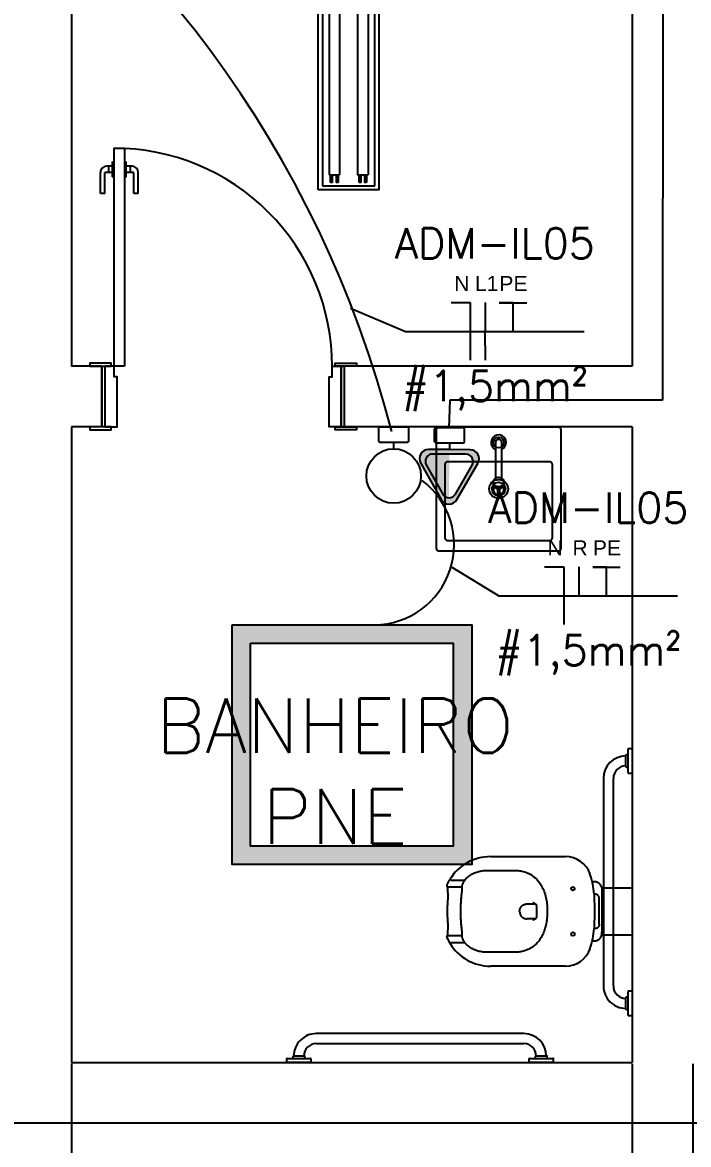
# Model space of a CAD drawing. Header units: metres. Extents: x 2442 to 5008, y 1070 to 2228.
# Drawn here: x 2510.154 to 2512.353, y 1091.548 to 1095.252 of the extents above; entities that cross this region are included whole.
import ezdxf
from ezdxf.enums import TextEntityAlignment as Align

# ---------------------------------------------------------------- set-up
doc = ezdxf.new("R2010")
doc.units = ezdxf.units.M
doc.layers.get('Defpoints').update_dxf_attribs({"color": 130})
for name, color, linetype in [('ARQ LAYOUT', 252, 'Continuous'), ('ARQ-TEXTO3', 3, 'Continuous'), ('ARQ_ELÉTRODUTOS', 2, 'Continuous'), ('ARQ_PAREDES', 6, 'Continuous'), ('ARQ_PORTAS', 3, 'Continuous'), ('ARQ_TOMADAS', 30, 'Continuous'), ('FIACAO', 7, 'Continuous'), ('INDICACAO_BIT_FIACAO', 10, 'Continuous'), ('INDICACAO_CIRCUITO_FIA', 7, 'Continuous'), ('INTERRUPTORES RESIDENCIAL', 150, 'Continuous'), ('LINHA_DE_CHAMADA', 7, 'Continuous'), ('LUMINÁRIAS RESIDENCIAL', 150, 'Continuous'), ('QGBT', 7, 'Continuous'), ('TOMADAS 220V RESIDENCIAL', 130, 'Continuous')]:
    doc.layers.add(name, color=color, linetype=linetype)
doc.styles.add('ARIAL', font='arial.ttf')
doc.styles.add('Luciene 01', font='swisscl.ttf')
doc.styles.add('ROMANS', font='ROMANS.SHX')
doc.dimstyles.new('LP 50', dxfattribs={"dimscale": 0.5, "dimtxt": 0.5, "dimasz": 0.5, "dimexe": 1, "dimexo": 0.01, "dimgap": 0.05, "dimtad": 0, "dimzin": 0, "dimdsep": 46, "dimtxsty": 'Luciene 01', "dimblk": 'DOT', "dimcen": 1, "dimclrd": 256, "dimclre": 256, "dimclrt": 256, "dimadec": 0, "dimazin": 0, "dimtfac": 1, "dimtofl": 0, "dimtmove": 0, "dimatfit": 3, "dimldrblk": 'DOT', "dimfxl": 1, "dimtolj": 1, "dimtzin": 0, "dimlwd": -1, "dimarcsym": 1})

# ---------------------------------------------------------------- blocks, each defined once
blk = doc.blocks.new('*U251')
at = {"layer": 'ARQ_PORTAS'}
for p, q in [((-12, -57), (-10.5, -57)), ((-12, -57), (-12, -64)), ((-10.5, -57), (-10.5, -64)), ((-1, -57), (0.5, -57)), ((-1, -57), (-1, -64)), ((0.5, -57), (0.5, -64)), ((-7.5, -62.5), (-8, -62.5)), ((-8, -62.5), (-8, -67.5)), ((-3.5, -62.5), (-4, -62.5)), ((-3.5, -62.5), (-3.5, -67.5)), ((-10.5, -64), (-8, -64)), ((-10, -66), (-8, -66)), ((-9.36, -66), (-9.36, -64)), ((-3.5, -64), (-1, -64)), ((-3.5, -66), (-1.5, -66)), ((-2.14, -66), (-2.14, -64)), ((-7.5, -67.5), (-8, -67.5)), ((-3.5, -67.5), (-4, -67.5))]:
    blk.add_line(p, q, dxfattribs=at)
for points in [[(-84, 20), (-84, 21), (-77, 21), (-77, 20)], [(-79, 0), (-80, 0), (-80, 20), (-79, 20)], [(-79, 20), (-75, 20), (-75, 3.5), (-76, 3.5), (-76, 0), (-79, 0)], [(-1, 20), (-5, 20), (-5, 3.5), (-4, 3.5), (-4, 0), (-1, 0)], [(4, 20), (4, 21), (-3, 21), (-3, 20)], [(0, 0), (-1, 0), (-1, 20), (0, 20)], [(-7.5, 0), (-4, 0), (-4, -72), (-7.5, -72)], [(-3, 0), (-3, -1), (4, -1), (4, 0)], [(-77, 0), (-77, -1), (-84, -1), (-84, 0)]]:
    blk.add_lwpolyline(points, close=True, dxfattribs=at)
for centre, radius, start, end in [((-4, 0), 72, 179.9962, 270.0038), ((-10, -64), 2, 180, 270), ((-1.5, -64), 2, 270, 0)]:
    blk.add_arc(centre, radius, start, end, dxfattribs=at)
blk = doc.blocks.new('2310EBR_p')
for p, q in [((-40.5, 0), (0, 0)), ((-40.5, 0), (-40.5, -11.2)), ((0, 0), (40.5, 0)), ((40.5, -11.2), (40.5, 0)), ((759.5, 0), (800, 0)), ((759.5, 0), (759.5, -11.2)), ((800, 0), (840.5, 0)), ((840.5, -11.2), (840.5, 0)), ((0, -13.2), (-38.5, -13.2)), ((-19.85, -13.2), (-19.85, -19.1)), ((0, -21.1), (-17.85, -21.1)), ((38.5, -13.2), (0, -13.2)), ((17.85, -21.1), (0, -21.1)), ((19.85, -19.1), (19.85, -13.2)), ((800, -13.2), (761.5, -13.2)), ((780.15, -13.2), (780.15, -19.1)), ((800, -21.1), (782.15, -21.1)), ((838.5, -13.2), (800, -13.2)), ((817.85, -21.1), (800, -21.1)), ((819.85, -19.1), (819.85, -13.2)), ((742.68, -61.92), (57.32, -61.92)), ((57.32, -94.92), (742.68, -94.92))]:
    blk.add_line(p, q)
for centre, radius, start, end in [((-38.5, -11.2), 2, 180, 270), ((-17.85, -19.1), 2, 180, 270), ((57.32, -21.1), 73.82, 180, 270), ((57.32, -21.1), 40.82, 180, 270), ((17.85, -19.1), 2, 270, 0), ((38.5, -11.2), 2, 270, 0), ((742.68, -21.1), 40.82, 270, 0), ((742.68, -21.1), 73.82, 270, 0), ((761.5, -11.2), 2, 180, 270), ((782.15, -19.1), 2, 180, 270), ((817.85, -19.1), 2, 270, 0), ((838.5, -11.2), 2, 270, 0)]:
    blk.add_arc(centre, radius, start, end)
blk = doc.blocks.new('P51_p')
for p, q in [((-97.4, 0.2), (-97.4, -7)), ((-97.4, 0.2), (-97.4, 0.2)), ((-97.4, 0.2), (-97.4, -7)), ((-77.7, 24.7), (-68.4, 24.7)), ((-68.4, 24.7), (68.4, 24.7)), ((-57, 1.1), (-57, -1.1)), ((-56.9, -1.1), (0, 0)), ((42, 16.3), (-42, 16.3)), ((0, 0), (56.9, -1.1)), ((57, 1.1), (57, -1.1)), ((77.7, 24.7), (68.4, 24.7)), ((81.9, 23.3), (81.9, 23.4)), ((97.4, -7), (97.4, 0.2)), ((97.4, 0.2), (97.4, 0.2)), ((97.4, -7), (97.4, 0.2)), ((-180.7, -343.1), (-180.7, -95.3)), ((180.7, -95.3), (180.7, -343.1)), ((0, -246.6), (-1.3, -246.6)), ((0, -246.6), (1.3, -246.6)), ((-135.2, -350.7), (-135.2, -265)), ((135.2, -265), (135.2, -350.7)), ((-103.4, -472.1), (-103.4, -427.6)), ((-80, -436.4), (-80, -481.8)), ((80, -481.8), (80, -436.4)), ((103.4, -427.6), (103.4, -472.1)), ((-106, -476.4), (-103.4, -472.1)), ((106, -476.4), (103.4, -472.1)), ((-86.6, -486.4), (-86.7, -486.4))]:
    blk.add_line(p, q)
for points in [[(-81.9, 23.4, 0), (-82.6, 23, 0), (-83.7, 22.5, 0), (-84.7, 22, 0), (-85.7, 21.4, 0), (-86.7, 20.8, 0), (-87.6, 20.1, 0), (-88.5, 19.3, 0), (-89.4, 18.6, 0), (-90.2, 17.7, 0), (-91, 16.9, 0), (-91.8, 16, 0), (-92.5, 15.1, 0), (-93.1, 14.2, 0), (-93.8, 13.2, 0), (-94.3, 12.2, 0), (-94.9, 11.1, 0), (-95.4, 10.1, 0), (-95.8, 9, 0), (-96.2, 7.9, 0), (-96.5, 6.8, 0), (-96.8, 5.7, 0), (-97, 4.5, 0), (-97.2, 3.4, 0), (-97.3, 2.2, 0), (-97.4, 1, 0), (-97.4, 0.2, 0)], [(-81.9, 23.4, 0), (-81.9, 23.3, 0), (-83.8, 22.5, 0), (-85.6, 21.4, 0), (-87.4, 20.2, 0), (-89, 18.9, 0), (-90.5, 17.4, 0), (-91.9, 15.8, 0), (-93.1, 14.2, 0), (-94.2, 12.3, 0), (-95.2, 10.5, 0), (-96, 8.5, 0), (-96.6, 6.5, 0), (-97, 4.4, 0), (-97.3, 2.3, 0), (-97.4, 0.2, 0)], [(-77.7, 24.7, 0), (-77.9, 24.6, 0), (-79.9, 24.1, 0), (-81.9, 23.4, 0)], [(-42, 16.3, 0), (-43.2, 16.2, 0), (-44.4, 16.1, 0), (-45.6, 15.8, 0), (-46.7, 15.5, 0), (-47.8, 15.1, 0), (-48.9, 14.6, 0), (-49.9, 14, 0), (-50.9, 13.3, 0), (-51.8, 12.6, 0), (-52.7, 11.8, 0), (-53.5, 10.9, 0), (-54.2, 9.9, 0), (-54.9, 8.9, 0), (-55.5, 7.8, 0), (-56, 6.7, 0), (-56.4, 5.5, 0), (-56.6, 4.4, 0), (-56.8, 3.3, 0), (-57, 2.2, 0), (-57, 1.1, 0)], [(42, 16.3, 0), (43.2, 16.2, 0), (44.4, 16.1, 0), (45.6, 15.8, 0), (46.7, 15.5, 0), (47.8, 15.1, 0), (48.9, 14.6, 0), (49.9, 14, 0), (50.9, 13.3, 0), (51.8, 12.6, 0), (52.7, 11.8, 0), (53.5, 10.9, 0), (54.2, 9.9, 0), (54.9, 8.9, 0), (55.5, 7.8, 0), (56, 6.7, 0), (56.4, 5.5, 0), (56.6, 4.4, 0), (56.8, 3.3, 0), (57, 2.2, 0), (57, 1.1, 0)], [(97.4, 0.2, 0), (97.3, 2.3, 0), (97, 4.4, 0), (96.6, 6.5, 0), (96, 8.5, 0), (95.2, 10.5, 0), (94.2, 12.3, 0), (93.1, 14.2, 0), (91.9, 15.8, 0), (90.5, 17.4, 0), (89, 18.9, 0), (87.4, 20.2, 0), (85.6, 21.4, 0), (83.9, 22.4, 0), (82.1, 23.3, 0), (81.9, 23.4, 0)], [(-135.2, -265, 0), (-135.2, -260.6, 0), (-134.9, -256.3, 0), (-134.6, -252, 0), (-134.1, -247.6, 0), (-133.4, -243.2, 0), (-132.5, -238.9, 0), (-131.5, -234.6, 0), (-130.3, -230.3, 0), (-128.9, -226.1, 0), (-127.3, -222.1, 0), (-125.6, -218.1, 0), (-123.7, -214.2, 0), (-121.5, -210.2, 0), (-119.1, -206.4, 0), (-116.5, -202.6, 0), (-113.8, -199.1, 0), (-111.2, -196.1, 0), (-108.6, -193.2, 0), (-105.8, -190.4, 0), (-103, -187.8, 0), (-99.9, -185.2, 0), (-96.8, -182.7, 0), (-93.6, -180.3, 0), (-90.2, -178.1, 0), (-86.6, -175.9, 0), (-82.9, -173.8, 0), (-79.1, -171.8, 0), (-75.3, -170, 0), (-71.4, -168.2, 0), (-66.3, -166.2, 0), (-61.2, -164.4, 0), (-56, -162.8, 0), (-50.7, -161.3, 0), (-45.8, -160.2, 0), (-40.8, -159.1, 0), (-35.8, -158.2, 0), (-30.8, -157.4, 0), (-25.7, -156.8, 0), (-19.3, -156.2, 0), (-12.9, -155.7, 0), (-6.4, -155.5, 0), (0, -155.4, 0)], [(0, -155.4, 0), (5.9, -155.5, 0), (11.7, -155.7, 0), (17.6, -156, 0), (23.4, -156.6, 0), (29.2, -157.2, 0), (35, -158.1, 0), (40.9, -159.1, 0), (46.8, -160.4, 0), (52.7, -161.9, 0), (57.1, -163.1, 0), (61.4, -164.5, 0), (65.7, -166, 0), (70, -167.7, 0), (74, -169.4, 0), (78, -171.2, 0), (81.9, -173.2, 0), (85.7, -175.3, 0), (89.5, -177.6, 0), (93.2, -180.1, 0), (96.9, -182.7, 0), (100.4, -185.5, 0), (103.7, -188.4, 0), (106.8, -191.4, 0), (109.9, -194.6, 0), (112.8, -197.8, 0), (115.6, -201.4, 0), (118.2, -205.1, 0), (120.7, -208.9, 0), (123, -212.9, 0), (124.7, -216.3, 0), (126.4, -219.9, 0), (127.9, -223.5, 0), (129.2, -227.1, 0), (130.5, -230.9, 0), (131.6, -234.8, 0), (132.5, -238.7, 0), (133.3, -242.6, 0), (133.9, -246.2, 0), (134.4, -249.8, 0), (134.7, -253.5, 0), (135, -257.3, 0), (135.2, -261.1, 0), (135.2, -265, 0)], [(-28, -201.5, 0), (-27.9, -201.2, 0), (-27.8, -200.3, 0), (-27.6, -199.4, 0), (-27.3, -198.6, 0), (-27, -197.8, 0), (-26.7, -197.1, 0), (-26.3, -196.3, 0), (-25.9, -195.7, 0), (-25.4, -195, 0), (-25, -194.5, 0), (-24.4, -193.9, 0), (-23.9, -193.4, 0), (-23.3, -193, 0), (-22.7, -192.6, 0), (-22.1, -192.3, 0), (-21.5, -192, 0), (-20.9, -191.8, 0), (-20.3, -191.7, 0), (-19.6, -191.6, 0), (-19.4, -191.5, 0)], [(-1.3, -246.6, 0), (-2.5, -246.5, 0), (-3.8, -246.3, 0), (-5, -246.2, 0), (-6.2, -245.9, 0), (-7.3, -245.6, 0), (-8.4, -245.3, 0), (-9.5, -244.9, 0), (-10.8, -244.4, 0), (-12.1, -243.8, 0), (-13.3, -243.1, 0), (-14.4, -242.4, 0), (-15.3, -241.7, 0), (-16.4, -240.9, 0), (-17.4, -240, 0), (-18.2, -239.1, 0), (-18.9, -238.3, 0), (-19.8, -237.2, 0), (-20.5, -236.1, 0), (-21.1, -235.1, 0), (-21.9, -233.5, 0), (-22.5, -232, 0), (-23.1, -230.4, 0), (-23.5, -228.9, 0), (-23.8, -227.6, 0), (-24.1, -226.3, 0), (-24.4, -224.9, 0), (-24.5, -223.3, 0), (-24.6, -221.8, 0)], [(-19.4, -191.5, 0), (-18.7, -191.5, 0), (-15.6, -191.2, 0), (-12.4, -191, 0), (-9.5, -190.8, 0), (-6.5, -190.7, 0), (-3.3, -190.6, 0), (0, -190.6, 0)], [(0, -190.6, 0), (0, -190.6, 0), (3.7, -190.6, 0), (7, -190.7, 0), (9.9, -190.8, 0), (13.1, -191, 0), (16.1, -191.2, 0), (19.3, -191.5, 0), (19.4, -191.5, 0)], [(1.3, -246.6, 0), (2.5, -246.5, 0), (3.8, -246.3, 0), (5, -246.2, 0), (6.2, -245.9, 0), (7.3, -245.6, 0), (8.4, -245.3, 0), (9.5, -244.9, 0), (10.8, -244.4, 0), (12.1, -243.8, 0), (13.3, -243.1, 0), (14.4, -242.4, 0), (15.3, -241.7, 0), (16.4, -240.9, 0), (17.4, -240, 0), (18.2, -239.1, 0), (18.9, -238.3, 0), (19.8, -237.2, 0), (20.5, -236.1, 0), (21.1, -235.1, 0), (21.9, -233.5, 0), (22.5, -232, 0), (23.1, -230.4, 0), (23.5, -228.9, 0), (23.8, -227.6, 0), (24.1, -226.3, 0), (24.4, -224.9, 0), (24.5, -223.3, 0), (24.6, -221.8, 0)], [(19.4, -191.5, 0), (19.4, -191.5, 0), (20.1, -191.6, 0), (20.7, -191.8, 0), (21.4, -192, 0), (22, -192.2, 0), (22.6, -192.5, 0), (23.2, -192.9, 0), (23.7, -193.3, 0), (24.3, -193.8, 0), (24.8, -194.3, 0), (25.3, -194.8, 0), (25.7, -195.4, 0), (26.2, -196.1, 0), (26.5, -196.7, 0), (26.9, -197.5, 0), (27.2, -198.2, 0), (27.5, -199, 0), (27.7, -199.8, 0), (27.8, -200.7, 0), (28, -201.5, 0)], [(-103.4, -427.6, 0), (-106.5, -424.8, 0), (-109.4, -421.9, 0), (-112.2, -418.8, 0), (-114.9, -415.5, 0), (-117.5, -412.1, 0), (-119.8, -408.6, 0), (-121.8, -405.4, 0), (-123.6, -402.2, 0), (-125.2, -398.8, 0), (-126.8, -395.5, 0), (-128.2, -391.9, 0), (-129.5, -388.3, 0), (-130.6, -384.7, 0), (-131.6, -381, 0), (-132.5, -377.3, 0), (-133.3, -373.6, 0), (-133.9, -369.8, 0), (-134.4, -366.1, 0), (-134.8, -361, 0), (-135.1, -355.8, 0), (-135.2, -350.7, 0)], [(135.2, -350.7, 0), (135.2, -354.9, 0), (135, -359.1, 0), (134.6, -363.4, 0), (134.2, -367.6, 0), (133.6, -371.9, 0), (132.8, -376.1, 0), (132, -379.7, 0), (131, -383.3, 0), (130, -386.9, 0), (128.8, -390.4, 0), (127.4, -394, 0), (125.9, -397.5, 0), (124.2, -400.9, 0), (122.4, -404.3, 0), (120.5, -407.5, 0), (118.5, -410.6, 0), (116.3, -413.7, 0), (114, -416.6, 0), (111.5, -419.5, 0), (108.9, -422.4, 0), (106.2, -425.1, 0), (103.4, -427.6, 0)], [(-80, -436.4, 0), (-80.7, -436.5, 0), (-81.4, -436.5, 0), (-82.2, -436.4, 0), (-83.1, -436.3, 0), (-84.1, -436.2, 0), (-85.2, -435.9, 0), (-86.3, -435.7, 0), (-87.5, -435.3, 0), (-88.7, -434.9, 0), (-90.3, -434.4, 0), (-91.9, -433.8, 0), (-93.5, -433.1, 0), (-95.2, -432.3, 0), (-97.2, -431.3, 0), (-99.3, -430.1, 0), (-101.4, -428.9, 0), (-103.4, -427.6, 0)], [(-64.3, -436.8, 0), (-66.5, -436.5, 0), (-68.6, -436.3, 0), (-70.9, -436.2, 0), (-73, -436.1, 0), (-75, -436, 0), (-76.8, -436, 0), (-78.5, -436.2, 0), (-80, -436.4, 0)], [(0, -440.7, 0), (-3.5, -440.7, 0), (-7.1, -440.7, 0), (-10.6, -440.6, 0), (-14.1, -440.6, 0), (-17.6, -440.5, 0), (-21.2, -440.4, 0), (-24.7, -440.2, 0), (-28.1, -440.1, 0), (-31.4, -439.9, 0), (-34.7, -439.7, 0), (-37.9, -439.4, 0), (-41, -439.2, 0), (-44.2, -438.9, 0), (-47.2, -438.6, 0), (-50.2, -438.3, 0), (-53.1, -438, 0), (-56.2, -437.7, 0), (-59.2, -437.4, 0), (-62, -437, 0), (-64.3, -436.8, 0)], [(64.3, -436.8, 0), (61.9, -437, 0), (59.4, -437.3, 0), (56.8, -437.6, 0), (54.1, -437.9, 0), (51.2, -438.2, 0), (48.2, -438.5, 0), (45.1, -438.8, 0), (41.9, -439.1, 0), (38.8, -439.4, 0), (35.6, -439.6, 0), (32.3, -439.8, 0), (29, -440, 0), (25.5, -440.2, 0), (21.9, -440.3, 0), (18.4, -440.4, 0), (14.7, -440.5, 0), (11.1, -440.6, 0), (7.4, -440.7, 0), (3.7, -440.7, 0), (0, -440.7, 0)], [(80, -436.4, 0), (78.6, -436.2, 0), (77.1, -436.1, 0), (75.4, -436, 0), (73.5, -436, 0), (71.4, -436.1, 0), (69.2, -436.3, 0), (66.8, -436.5, 0), (64.3, -436.8, 0)], [(103.4, -427.6, 0), (101.8, -428.7, 0), (99.8, -429.9, 0), (97.8, -431, 0), (95.8, -432, 0), (93.9, -432.9, 0), (92.4, -433.5, 0), (91, -434.1, 0), (89.6, -434.6, 0), (88.2, -435.1, 0), (86.9, -435.5, 0), (85.7, -435.8, 0), (84.5, -436.1, 0), (83.4, -436.3, 0), (82.4, -436.4, 0), (81.5, -436.5, 0), (80.7, -436.5, 0), (80, -436.4, 0)], [(-86.7, -486.4, 0), (-87, -486.3, 0), (-87.4, -486.1, 0), (-88.1, -485.8, 0), (-88.9, -485.4, 0), (-89.8, -485, 0), (-90.7, -484.6, 0), (-91.8, -484.1, 0), (-93, -483.5, 0), (-94.3, -482.8, 0), (-95.7, -482.1, 0), (-97.1, -481.4, 0), (-98.5, -480.7, 0), (-100.4, -479.6, 0), (-102.2, -478.6, 0), (-104.1, -477.5, 0), (-106, -476.4, 0)], [(-86.7, -486.4, 0), (-85.9, -486.6, 0), (-85.1, -486.7, 0), (-84.3, -486.7, 0), (-83.5, -486.5, 0), (-82.7, -486.2, 0), (-82, -485.7, 0), (-81.4, -485.1, 0), (-80.9, -484.4, 0), (-80.5, -483.6, 0), (-80.2, -482.8, 0), (-80, -482, 0), (-80, -481.8, 0)], [(-86.2, -486.6, 0), (-85.9, -486.7, 0), (-85.5, -486.8, 0), (-85, -486.9, 0), (-84.5, -486.9, 0), (-84.1, -486.9, 0), (-83.7, -486.8, 0), (-83.2, -486.7, 0), (-82.8, -486.6, 0), (-82.4, -486.5, 0), (-82, -486.3, 0), (-81.6, -486.1, 0), (-81.3, -485.8, 0), (-81, -485.6, 0), (-81, -485.5, 0)], [(-81, -485.5, 0), (-80.9, -485.5, 0), (-80, -485.4, 0), (-79, -485.3, 0), (-78, -485.2, 0), (-76.9, -485.1, 0), (-75.8, -485, 0), (-74.6, -484.9, 0), (-73.4, -484.8, 0), (-72.2, -484.7, 0), (-70.8, -484.6, 0), (-69.5, -484.5, 0), (-68.1, -484.5, 0), (-66.6, -484.4, 0), (-65.2, -484.3, 0), (-63.6, -484.2, 0), (-62.2, -484.2, 0), (-60.8, -484.1, 0), (-59.3, -484.1, 0), (-57.6, -484.1, 0), (-55.9, -484, 0), (-54.2, -484, 0), (-52.4, -484, 0), (-50.6, -484, 0), (-48.8, -484, 0), (-46.9, -484, 0), (-45, -484, 0), (-43.1, -484, 0), (-41.2, -484.1, 0), (-39.3, -484.1, 0), (-37.4, -484.2, 0), (-35.5, -484.3, 0), (-33.5, -484.4, 0), (-31.5, -484.5, 0), (-29.4, -484.6, 0), (-27.4, -484.8, 0), (-26.2, -484.8, 0)], [(-26.2, -484.8, 0), (-25.5, -484.9, 0), (-23.5, -485, 0), (-21.5, -485.2, 0), (-19.5, -485.3, 0), (-17.3, -485.4, 0), (-15.1, -485.5, 0), (-12.9, -485.6, 0), (-10.7, -485.6, 0), (-8.5, -485.7, 0), (-6.3, -485.7, 0), (-4.1, -485.8, 0), (-1.9, -485.8, 0), (0.3, -485.8, 0), (2.5, -485.8, 0), (4.7, -485.8, 0), (6.9, -485.7, 0), (9.1, -485.7, 0), (11.3, -485.6, 0), (13.5, -485.5, 0), (15.7, -485.4, 0), (17.9, -485.3, 0), (20.1, -485.2, 0), (22.2, -485.1, 0), (24.3, -485, 0), (26.2, -484.8, 0)], [(26.2, -484.8, 0), (27.1, -484.8, 0), (29.2, -484.6, 0), (31.2, -484.5, 0), (33.2, -484.4, 0), (35.2, -484.3, 0), (37.1, -484.2, 0), (39.1, -484.1, 0), (41, -484.1, 0), (42.9, -484, 0), (44.8, -484, 0), (46.6, -484, 0), (48.5, -484, 0), (50.3, -484, 0), (52.1, -484, 0), (53.9, -484, 0), (55.6, -484, 0), (57.3, -484, 0), (59, -484.1, 0), (60.6, -484.1, 0), (62.2, -484.2, 0), (63.8, -484.3, 0), (65.2, -484.3, 0), (66.6, -484.4, 0), (68, -484.5, 0), (69.4, -484.5, 0), (70.8, -484.6, 0), (72.1, -484.7, 0), (73.4, -484.8, 0), (74.6, -484.9, 0), (75.8, -485, 0), (77, -485.1, 0), (78, -485.2, 0), (79, -485.3, 0), (80, -485.4, 0), (80.4, -485.5, 0)], [(86.7, -486.4, 0), (85.9, -486.6, 0), (85.1, -486.7, 0), (84.3, -486.7, 0), (83.5, -486.5, 0), (82.7, -486.2, 0), (82, -485.7, 0), (81.4, -485.1, 0), (80.9, -484.4, 0), (80.5, -483.6, 0), (80.2, -482.8, 0), (80, -482, 0), (80, -481.8, 0)], [(80.4, -485.5, 0), (80.6, -485.6, 0), (80.9, -485.9, 0), (81.3, -486.2, 0), (81.7, -486.4, 0), (82.2, -486.6, 0), (82.6, -486.7, 0), (83.1, -486.8, 0), (83.5, -486.9, 0), (84, -486.9, 0), (84.5, -486.9, 0), (84.9, -486.9, 0), (85.4, -486.8, 0), (85.8, -486.7, 0), (86.7, -486.4, 0)]]:
    blk.add_polyline3d(points)
for centre in [(-75, -70.9), (75, -70.9)]:
    blk.add_circle(centre, 6)
for centre, radius, start, end in [((72.4, 0.2), 25, 67.7285, 77.6848), ((-95.1, -95.3), 85.7, 109.1347, 180.0083), ((-41.2, -250.5), 249.9, 93.6099, 109.1416), ((41.2, -250.5), 249.9, 70.8584, 86.3901), ((95.1, -95.3), 85.7, 359.9917, 70.8653), ((180.3, -225.5), 209.6, 173.0051, 173.8907), ((-10.8, -203.4), 17.3, 173.7093, 179.2275), ((-12344.8, -209.2), 12320.2, 359.94105, 0.06985), ((12344.8, -209.2), 12320.2, 179.93014, 180.05895), ((10.8, -203.4), 17.3, 0.7726, 6.2609), ((-24.6, -343.1), 156.1, 179.9862, 238.5845), ((24.6, -343.1), 156.1, 301.4157, 0.0138), ((24.6, -343.1), 156.2, 293.4361, 301.4164), ((-84.4, -481.5), 5.43, 248.4692, 251.4361)]:
    blk.add_arc(centre, radius, start, end)
blk = doc.blocks.new('A$C3A8434F2')
at = {"ltscale": 0.1}
for p, q in [((-0.1554, -0.1), (-0.1554, 0)), ((0, -0.1), (0, 0))]:
    blk.add_line(p, q, dxfattribs=at)
at = {"ltscale": 0.1, "xscale": 0.001, "yscale": 0.001, "zscale": 0.001}
blk.add_blockref('P51_p', (-0.0777, -0.1247), dxfattribs=at)
blk = doc.blocks.new('L73_p')
for p, q in [((-205, -199), (-205, 199)), ((-199, 205), (199, 205)), ((205, 199), (205, -199)), ((-177.5, 80), (-177.5, -160)), ((167.5, 90), (-167.5, 90)), ((177.5, -160), (177.5, 80)), ((-167.5, -170), (167.5, -170)), ((199, -205), (-199, -205))]:
    blk.add_line(p, q)
for points in [[(-167.5, 90, 0), (-168.5, 90, 0), (-169.5, 89.8, 0), (-170.4, 89.6, 0), (-171.3, 89.2, 0), (-172.2, 88.8, 0), (-173.1, 88.3, 0), (-173.9, 87.7, 0), (-174.6, 87.1, 0), (-175.2, 86.4, 0), (-175.8, 85.6, 0), (-176.3, 84.7, 0), (-176.7, 83.8, 0), (-177.1, 82.9, 0), (-177.3, 82, 0), (-177.5, 81, 0), (-177.5, 80, 0)], [(177.5, 80, 0), (177.5, 81, 0), (177.3, 82, 0), (177.1, 82.9, 0), (176.7, 83.8, 0), (176.3, 84.7, 0), (175.8, 85.6, 0), (175.2, 86.4, 0), (174.6, 87.1, 0), (173.9, 87.7, 0), (173.1, 88.3, 0), (172.2, 88.8, 0), (171.3, 89.2, 0), (170.4, 89.6, 0), (169.5, 89.8, 0), (168.5, 90, 0), (167.5, 90, 0)], [(-177.5, -160, 0), (-177.5, -161, 0), (-177.3, -162, 0), (-177.1, -162.9, 0), (-176.7, -163.8, 0), (-176.3, -164.7, 0), (-175.8, -165.6, 0), (-175.2, -166.4, 0), (-174.6, -167.1, 0), (-173.9, -167.7, 0), (-173.1, -168.3, 0), (-172.2, -168.8, 0), (-171.3, -169.2, 0), (-170.4, -169.6, 0), (-169.5, -169.8, 0), (-168.5, -170, 0), (-167.5, -170, 0)], [(167.5, -170, 0), (168.5, -170, 0), (169.5, -169.8, 0), (170.4, -169.6, 0), (171.3, -169.2, 0), (172.2, -168.8, 0), (173.1, -168.3, 0), (173.9, -167.7, 0), (174.6, -167.1, 0), (175.2, -166.4, 0), (175.8, -165.6, 0), (176.3, -164.7, 0), (176.7, -163.8, 0), (177.1, -162.9, 0), (177.3, -162, 0), (177.5, -161, 0), (177.5, -160, 0)]]:
    blk.add_polyline3d(points)
for centre, radius in [((0, 153.5), 17.5), ((0, 0), 31), ((0, 0), 22.5)]:
    blk.add_circle(centre, radius)
for centre, start, end in [((-199, 199), 90, 180), ((199, 199), 0, 90), ((-199, -199), 180, 270), ((199, -199), 270, 0)]:
    blk.add_arc(centre, 6, start, end)
blk = doc.blocks.new('1198CLNK_p')
for p, q in [((-10.3, -0.3), (-10.3, -118.3)), ((10.3, -118.3), (10.3, -0.3)), ((-17, -130.8), (-17, -136.7)), ((-17, -137.1), (-17, -156.9)), ((17, -136.7), (17, -130.8)), ((17, -156.9), (17, -137.1)), ((-3.9, -149), (-3.9, -170.2)), ((3.9, -170.2), (3.9, -149))]:
    blk.add_line(p, q)
for points in [[(10.3, -0.3, 0), (10.3, 0.3, 0), (10.3, 0.9, 0), (10.2, 1.4, 0), (10.2, 1.6, 0), (10.1, 1.8, 0), (10.1, 2, 0), (10.1, 2.1, 0), (10.1, 2.2, 0), (10, 2.3, 0), (10, 2.4, 0), (10, 2.5, 0), (10, 2.5, 0), (9.9, 2.7, 0), (9.9, 2.8, 0), (9.9, 3, 0), (9.8, 3.1, 0), (9.8, 3.3, 0), (9.7, 3.4, 0), (9.5, 3.8, 0), (9.3, 4.3, 0), (9, 4.9, 0), (8.7, 5.5, 0), (8.3, 6.1, 0), (7.8, 6.6, 0), (7.4, 7.1, 0), (6.9, 7.6, 0), (6.2, 8.1, 0), (5.6, 8.6, 0), (4.9, 9, 0), (4.2, 9.4, 0), (3.5, 9.6, 0), (2.7, 9.9, 0), (2, 10, 0), (1.3, 10.1, 0), (0.7, 10.2, 0), (0, 10.2, 0), (-0.6, 10.2, 0), (-1.3, 10.2, 0), (-2, 10, 0), (-2.7, 9.9, 0), (-3.4, 9.7, 0), (-4.1, 9.4, 0), (-4.8, 9, 0), (-5.5, 8.7, 0), (-6.1, 8.2, 0), (-6.8, 7.7, 0), (-7.3, 7.3, 0), (-7.7, 6.8, 0), (-8.2, 6.2, 0), (-8.6, 5.6, 0), (-9, 5, 0), (-9.3, 4.4, 0), (-9.5, 4, 0), (-9.6, 3.7, 0), (-9.7, 3.3, 0), (-9.8, 3.2, 0), (-9.8, 3, 0), (-9.9, 2.8, 0), (-10, 2.6, 0), (-10, 2.4, 0), (-10, 2.2, 0), (-10.1, 1.9, 0), (-10.2, 1.6, 0), (-10.2, 1.3, 0), (-10.2, 1, 0), (-10.3, 0.6, 0), (-10.3, 0.2, 0), (-10.3, -0.3, 0)], [(-17, -130.8, 0), (-16.8, -128.4, 0), (-16.2, -126.1, 0), (-15.2, -123.8, 0), (-13.9, -121.7, 0), (-12.2, -119.9, 0), (-10.3, -118.3, 0), (-8.1, -117, 0), (-5.7, -116, 0), (-3.2, -115.4, 0), (-0.6, -115.1, 0), (2, -115.2, 0), (4.6, -115.7, 0), (7, -116.5, 0), (9.3, -117.6, 0), (11.3, -119.1, 0), (13.1, -120.9, 0), (14.6, -122.8, 0), (15.8, -125, 0), (16.6, -127.3, 0), (16.9, -129.7, 0), (17, -130.8, 0)], [(0, -146.6, 0), (-2.6, -146.4, 0), (-5.1, -145.8, 0), (-7.5, -144.9, 0), (-9.8, -143.7, 0), (-11.8, -142.2, 0), (-13.5, -140.3, 0), (-14.9, -138.3, 0), (-16, -136.1, 0), (-16.7, -133.8, 0), (-17, -131.4, 0), (-17, -130.8, 0)], [(-17, -136.7, 0), (-16.8, -139.1, 0), (-16.2, -141.4, 0), (-15.2, -143.7, 0), (-13.9, -145.7, 0), (-12.2, -147.6, 0), (-10.3, -149.2, 0), (-8.1, -150.5, 0), (-5.7, -151.5, 0), (-3.9, -152, 0)], [(-17, -136.9, 0), (-17, -137.1, 0)], [(-3.9, -152.4, 0), (-6.4, -151.7, 0), (-8.8, -150.6, 0), (-10.9, -149.2, 0), (-12.7, -147.5, 0), (-14.3, -145.6, 0), (-15.5, -143.5, 0), (-16.4, -141.2, 0), (-16.9, -138.8, 0), (-17, -137.1, 0)], [(0, -147.9, 0), (-0.3, -147.9, 0), (-0.6, -148, 0), (-1, -148, 0), (-1.3, -148, 0), (-1.6, -148, 0), (-1.9, -148, 0), (-2.2, -148.1, 0), (-2.4, -148.1, 0), (-2.7, -148.1, 0), (-2.9, -148.2, 0), (-3.1, -148.3, 0), (-3.3, -148.3, 0), (-3.5, -148.4, 0), (-3.6, -148.5, 0), (-3.7, -148.5, 0), (-3.8, -148.6, 0), (-3.8, -148.7, 0), (-3.9, -148.8, 0), (-3.9, -148.9, 0), (-3.9, -149, 0), (-3.9, -149, 0)], [(17, -130.8, 0), (16.8, -133.2, 0), (16.2, -135.6, 0), (15.2, -137.8, 0), (13.9, -139.9, 0), (12.2, -141.8, 0), (10.3, -143.4, 0), (8.1, -144.7, 0), (5.7, -145.7, 0), (3.2, -146.3, 0), (0.6, -146.6, 0), (0, -146.6, 0)], [(3.9, -149, 0), (3.9, -148.9, 0), (3.9, -148.8, 0), (3.9, -148.7, 0), (3.8, -148.6, 0), (3.7, -148.5, 0), (3.5, -148.4, 0), (3.4, -148.3, 0), (3.2, -148.3, 0), (3, -148.2, 0), (2.8, -148.2, 0), (2.5, -148.1, 0), (2.3, -148.1, 0), (2, -148, 0), (1.7, -148, 0), (1.5, -148, 0), (1.3, -148, 0), (1, -148, 0), (0.8, -148, 0), (0.5, -148, 0), (0.3, -147.9, 0), (0, -147.9, 0)], [(3.9, -152, 0), (6.4, -151.2, 0), (8.8, -150.2, 0), (10.9, -148.8, 0), (12.7, -147.1, 0), (14.3, -145.2, 0), (15.5, -143, 0), (16.4, -140.7, 0), (16.9, -138.4, 0), (17, -136.7, 0)], [(17, -137.1, 0), (16.8, -139.5, 0), (16.2, -141.9, 0), (15.2, -144.1, 0), (13.9, -146.2, 0), (12.2, -148.1, 0), (10.3, -149.7, 0), (8.1, -151, 0), (5.7, -151.9, 0), (3.9, -152.4, 0)], [(17, -137.1, 0), (17, -136.9, 0)], [(-17, -156.9, 0), (-16.8, -159.4, 0), (-16.2, -161.7, 0), (-15.2, -163.9, 0), (-13.9, -166, 0), (-12.2, -167.9, 0), (-10.3, -169.5, 0), (-8.1, -170.8, 0), (-5.7, -171.8, 0), (-3.2, -172.4, 0), (-0.6, -172.7, 0), (2, -172.6, 0), (4.6, -172.1, 0), (7, -171.3, 0), (9.3, -170.1, 0), (11.3, -168.7, 0), (13.1, -166.9, 0), (14.6, -164.9, 0), (15.8, -162.8, 0), (16.6, -160.5, 0), (16.9, -158.1, 0), (17, -156.9, 0)], [(-3.9, -170.2, 0), (-3.9, -170, 0), (-3.7, -169.7, 0), (-3.4, -169.5, 0), (-3, -169.3, 0), (-2.5, -169.1, 0), (-2, -169, 0), (-1.3, -168.9, 0), (-0.7, -168.8, 0), (0, -168.8, 0), (0.7, -168.8, 0), (1.3, -168.9, 0), (2, -169, 0), (2.5, -169.1, 0), (3, -169.3, 0), (3.4, -169.5, 0), (3.7, -169.7, 0), (3.9, -170, 0), (3.9, -170.2, 0)], [(0, -171.7, 0), (-0.7, -171.7, 0), (-1.3, -171.6, 0), (-2, -171.5, 0), (-2.5, -171.4, 0), (-3, -171.2, 0), (-3.4, -171, 0), (-3.7, -170.7, 0), (-3.9, -170.5, 0), (-3.9, -170.2, 0)], [(3.9, -170.2, 0), (3.9, -170.5, 0), (3.7, -170.7, 0), (3.4, -171, 0), (3, -171.2, 0), (2.5, -171.4, 0), (2, -171.5, 0), (1.3, -171.6, 0), (0.7, -171.7, 0), (0, -171.7, 0)]]:
    blk.add_polyline3d(points)
for radius, start, end in [(25, 0, 245.5966), (10.3, 180, 180.4081), (10.3, 359.498, 0), (25, 294.4034, 0), (10.3, 180.4081, 182.346), (10.3, 357.5262, 359.498)]:
    blk.add_arc((0, 0), radius, start, end)
blk = doc.blocks.new('_Dot')
at = {"color": 0, "linetype": 'ByBlock', "lineweight": -2}
blk.add_line((-0.5, 0), (-1, 0), dxfattribs=at)
at = {"color": 0, "linetype": 'ByBlock', "const_width": 0.5}
blk.add_lwpolyline([(-0.25, 0, 1), (0.25, 0, 1)], format="xyb", close=True, dxfattribs=at)
blk = doc.blocks.new('*D324')
at = {"lineweight": -2, "transparency": 16777216}
for p, q in [((2512.1667, 1091.814), (2512.1667, 1089.8297)), ((2502.4667, 1091.614), (2502.4667, 1089.8297))]:
    blk.add_line(p, q, dxfattribs=at)
at = {"transparency": 16777216}
for p, q in [((2502.7167, 1090.3297), (2507.0336, 1090.3297)), ((2511.9167, 1090.3297), (2507.5999, 1090.3297))]:
    blk.add_line(p, q, dxfattribs=at)
at = {"layer": 'Defpoints', "color": 0, "transparency": 16777216}
for p in [(2512.1667, 1091.819), (2502.4667, 1091.619), (2512.1667, 1090.3297)]:
    blk.add_point(p, dxfattribs=at)
at = {"transparency": 16777216, "xscale": 0.25, "yscale": 0.25, "zscale": 0.25, "rotation": 180}
blk.add_blockref('_Dot', (2502.4667, 1090.3297), dxfattribs=at)
at = {"transparency": 16777216, "xscale": 0.25, "yscale": 0.25, "zscale": 0.25}
blk.add_blockref('_Dot', (2512.1667, 1090.3297), dxfattribs=at)
at = {"transparency": 16777216, "insert": (2507.3167, 1090.3297), "char_height": 0.25, "attachment_point": 5, "style": 'Luciene 01'}
blk.add_mtext('\\A1;9.70', dxfattribs=at)
blk = doc.blocks.new('*D326')
at = {"lineweight": -2, "transparency": 16777216}
for p, q in [((2512.3667, 1091.814), (2512.3667, 1089.8206)), ((2519.7667, 1091.814), (2519.7667, 1089.8206))]:
    blk.add_line(p, q, dxfattribs=at)
at = {"transparency": 16777216}
for p, q in [((2512.6167, 1090.3206), (2515.8849, 1090.3206)), ((2519.5167, 1090.3206), (2516.4486, 1090.3206))]:
    blk.add_line(p, q, dxfattribs=at)
at = {"layer": 'Defpoints', "color": 0, "transparency": 16777216}
for p in [(2512.3667, 1091.819), (2519.7667, 1091.819), (2519.7667, 1090.3206)]:
    blk.add_point(p, dxfattribs=at)
at = {"transparency": 16777216, "xscale": 0.25, "yscale": 0.25, "zscale": 0.25, "rotation": 180}
blk.add_blockref('_Dot', (2512.3667, 1090.3206), dxfattribs=at)
at = {"transparency": 16777216, "xscale": 0.25, "yscale": 0.25, "zscale": 0.25}
blk.add_blockref('_Dot', (2519.7667, 1090.3206), dxfattribs=at)
at = {"transparency": 16777216, "insert": (2516.1667, 1090.3206), "char_height": 0.25, "attachment_point": 5, "style": 'Luciene 01'}
blk.add_mtext('\\A1;7.40', dxfattribs=at)
blk = doc.blocks.new('*D339')
at = {"lineweight": -2, "transparency": 16777216}
for p, q in [((2507.6167, 1091.814), (2507.6167, 1090.4953)), ((2510.1167, 1091.814), (2510.1167, 1090.4953))]:
    blk.add_line(p, q, dxfattribs=at)
at = {"transparency": 16777216}
for p, q in [((2507.8667, 1090.9953), (2508.5842, 1090.9953)), ((2509.8667, 1090.9953), (2509.1493, 1090.9953))]:
    blk.add_line(p, q, dxfattribs=at)
at = {"layer": 'Defpoints', "color": 0, "transparency": 16777216}
for p in [(2507.6167, 1091.819), (2510.1167, 1091.819), (2510.1167, 1090.9953)]:
    blk.add_point(p, dxfattribs=at)
at = {"transparency": 16777216, "xscale": 0.25, "yscale": 0.25, "zscale": 0.25, "rotation": 180}
blk.add_blockref('_Dot', (2507.6167, 1090.9953), dxfattribs=at)
at = {"transparency": 16777216, "xscale": 0.25, "yscale": 0.25, "zscale": 0.25}
blk.add_blockref('_Dot', (2510.1167, 1090.9953), dxfattribs=at)
at = {"transparency": 16777216, "insert": (2508.8667, 1090.9953), "char_height": 0.25, "attachment_point": 5, "style": 'Luciene 01'}
blk.add_mtext('\\A1;2.50', dxfattribs=at)
blk = doc.blocks.new('*D340')
at = {"lineweight": -2, "transparency": 16777216}
for p, q in [((2510.3167, 1091.814), (2510.3167, 1090.4709)), ((2512.1667, 1091.814), (2512.1667, 1090.4709))]:
    blk.add_line(p, q, dxfattribs=at)
at = {"transparency": 16777216}
for p, q in [((2510.5667, 1090.9709), (2510.9623, 1090.9709)), ((2511.9167, 1090.9709), (2511.5212, 1090.9709))]:
    blk.add_line(p, q, dxfattribs=at)
at = {"layer": 'Defpoints', "color": 0, "transparency": 16777216}
for p in [(2510.3167, 1091.819), (2512.1667, 1091.819), (2512.1667, 1090.9709)]:
    blk.add_point(p, dxfattribs=at)
at = {"transparency": 16777216, "xscale": 0.25, "yscale": 0.25, "zscale": 0.25, "rotation": 180}
blk.add_blockref('_Dot', (2510.3167, 1090.9709), dxfattribs=at)
at = {"transparency": 16777216, "xscale": 0.25, "yscale": 0.25, "zscale": 0.25}
blk.add_blockref('_Dot', (2512.1667, 1090.9709), dxfattribs=at)
at = {"transparency": 16777216, "insert": (2511.2417, 1090.9709), "char_height": 0.25, "attachment_point": 5, "style": 'Luciene 01'}
blk.add_mtext('\\A1;1.85', dxfattribs=at)
blk = doc.blocks.new('*D341')
at = {"lineweight": -2, "transparency": 16777216}
for p, q in [((2512.3667, 1091.814), (2512.3667, 1090.452)), ((2514.8667, 1091.814), (2514.8667, 1090.452))]:
    blk.add_line(p, q, dxfattribs=at)
at = {"transparency": 16777216}
for p, q in [((2512.6167, 1090.952), (2513.3342, 1090.952)), ((2514.6167, 1090.952), (2513.8993, 1090.952))]:
    blk.add_line(p, q, dxfattribs=at)
at = {"layer": 'Defpoints', "color": 0, "transparency": 16777216}
for p in [(2512.3667, 1091.819), (2514.8667, 1091.819), (2514.8667, 1090.952)]:
    blk.add_point(p, dxfattribs=at)
at = {"transparency": 16777216, "xscale": 0.25, "yscale": 0.25, "zscale": 0.25, "rotation": 180}
blk.add_blockref('_Dot', (2512.3667, 1090.952), dxfattribs=at)
at = {"transparency": 16777216, "xscale": 0.25, "yscale": 0.25, "zscale": 0.25}
blk.add_blockref('_Dot', (2514.8667, 1090.952), dxfattribs=at)
at = {"transparency": 16777216, "insert": (2513.6167, 1090.952), "char_height": 0.25, "attachment_point": 5, "style": 'Luciene 01'}
blk.add_mtext('\\A1;2.50', dxfattribs=at)
blk = doc.blocks.new('*U374', base_point=(1440.1879, 208.2014))
h = blk.add_hatch(color=256)
h.dxf.hatch_style = 1
h.paths.add_polyline_path([(1440.3179, 208.3314), (1440.0579, 208.3314), (1440.0579, 208.0714), (1440.3179, 208.0714)])
h.paths.add_polyline_path([(1440.2979, 208.3114), (1440.2979, 208.0914), (1440.0779, 208.0914), (1440.0779, 208.3114)], flags=16)
h = blk.add_hatch()
h.set_pattern_fill('ANGLE', color=256)
h.set_pattern_definition([(0, (0, 0), (0, 6.985), [5.08, -1.905]), (90, (0, 0), (-6.985, 4e-16), [5.08, -1.905])])
h.paths.add_polyline_path([(1440.0579, 208.3314), (1440.0579, 208.0714), (1440.3179, 208.0714), (1440.3179, 208.3314)])
h.paths.add_polyline_path([(1440.2979, 208.3114), (1440.2979, 208.0914), (1440.0779, 208.0914), (1440.0779, 208.3114)], flags=16)
blk.add_lwpolyline([(1440.0579, 208.3314), (1440.3179, 208.3314), (1440.3179, 208.0714), (1440.0579, 208.0714), (1440.0579, 208.3314)])
blk.add_lwpolyline([(1440.0779, 208.3114), (1440.2979, 208.3114), (1440.2979, 208.0914), (1440.0779, 208.0914)], close=True)
blk = doc.blocks.new('*U412', base_point=(1429.9998, 202.333))
blk.add_line((1429.9998, 202.333), (1429.9998, 202.3548))
blk.add_lwpolyline([(1429.9558, 202.283), (1430.0438, 202.283, 0.414214), (1430.0498, 202.289), (1430.0498, 202.327, 0.414214), (1430.0438, 202.333), (1429.9558, 202.333, 0.414214), (1429.9498, 202.327), (1429.9498, 202.289, 0.414214)], format="xyb", close=True)
blk.add_circle((1429.9998, 202.4448), 0.09)
blk = doc.blocks.new('A$C1135d751')
at = {"layer": 'INTERRUPTORES RESIDENCIAL'}
blk.add_blockref('*U412', (1.6069, 0.0674), dxfattribs=at)
blk = doc.blocks.new('A$Cfd0a9a6f')
at = {"layer": 'QGBT', "rotation": 180}
blk.add_blockref('A$C1135d751', (4.7071, -9.1239), dxfattribs=at)
blk = doc.blocks.new('*U446', base_point=(827.839, 596.6587))
at = {"ltscale": 0.035}
for p, q in [((827.2523, 596.7454), (827.2523, 596.572)), ((828.4256, 596.7454), (827.2523, 596.7454)), ((828.4256, 596.572), (828.4256, 596.7454)), ((827.2638, 596.7181), (827.2887, 596.7181)), ((827.2638, 596.7114), (827.2638, 596.7181)), ((827.2638, 596.7114), (827.2887, 596.7114)), ((827.2638, 596.6932), (827.2638, 596.6998)), ((827.2887, 596.6998), (827.2638, 596.6998)), ((828.3869, 596.7229), (827.2887, 596.7229)), ((827.2887, 596.7229), (827.2887, 596.6883)), ((828.3869, 596.7229), (828.3869, 596.6883)), ((828.4118, 596.7181), (828.3869, 596.7181)), ((828.4118, 596.7114), (828.3869, 596.7114)), ((828.3869, 596.6998), (828.4118, 596.6998)), ((828.4118, 596.7114), (828.4118, 596.7181)), ((828.4118, 596.6932), (828.4118, 596.6998)), ((827.2887, 596.6932), (827.2638, 596.6932)), ((828.3869, 596.6883), (827.2887, 596.6883)), ((828.3869, 596.6932), (828.4118, 596.6932)), ((827.2638, 596.6243), (827.2887, 596.6243)), ((827.2638, 596.6176), (827.2638, 596.6243)), ((828.3869, 596.6291), (827.2887, 596.6291)), ((827.2887, 596.6291), (827.2887, 596.5945)), ((828.3869, 596.6291), (828.3869, 596.5945)), ((828.4118, 596.6243), (828.3869, 596.6243)), ((828.4118, 596.6176), (828.4118, 596.6243)), ((827.2638, 596.6176), (827.2887, 596.6176)), ((827.2638, 596.5994), (827.2638, 596.606)), ((827.2887, 596.606), (827.2638, 596.606)), ((827.2887, 596.5994), (827.2638, 596.5994)), ((828.3869, 596.5945), (827.2887, 596.5945)), ((828.4118, 596.6176), (828.3869, 596.6176)), ((828.3869, 596.606), (828.4118, 596.606)), ((828.3869, 596.5994), (828.4118, 596.5994)), ((828.4118, 596.5994), (828.4118, 596.606)), ((827.2523, 596.572), (828.4256, 596.572))]:
    blk.add_line(p, q, dxfattribs=at)
blk.add_lwpolyline([(827.239, 596.7587), (828.439, 596.7587), (828.439, 596.5587), (827.239, 596.5587)], close=True)
blk = doc.blocks.new('A$C80bb10b1')
at = {"layer": 'LUMINÁRIAS RESIDENCIAL', "ltscale": 50}
blk.add_blockref('*U446', (0.9471, -0.1982), dxfattribs=at)
blk = doc.blocks.new('*U1044', base_point=(819.2444, 592.1633))
h = blk.add_hatch(color=256)
h.dxf.hatch_style = 1
h.paths.add_polyline_path([(819.2183, 592.35), (819.1498, 592.2302, 0.575867), (819.1759, 592.1852), (819.2444, 592.1852), (819.3129, 592.1852, 0.575867), (819.339, 592.2302), (819.2705, 592.35, 0.580323)])
h.paths.add_polyline_path([(819.2653, 592.3322), (819.3201, 592.2363, -0.575867), (819.2992, 592.2003), (819.2444, 592.2003), (819.1896, 592.2003, -0.575867), (819.1687, 592.2363), (819.2235, 592.3322, -0.580323)], flags=16)
blk.add_hatch(color=256).paths.add_polyline_path([(819.2653, 592.3322, 0.269143), (819.2444, 592.3443), (819.2444, 592.2003), (819.2992, 592.2003, 0.575867), (819.3201, 592.2363)])
for p, q in [((819.2183, 592.35), (819.1498, 592.2302)), ((819.2235, 592.3322), (819.1687, 592.2363)), ((819.3201, 592.2363), (819.2653, 592.3322)), ((819.339, 592.2302), (819.2705, 592.35)), ((819.1759, 592.1852), (819.2444, 592.1852)), ((819.1896, 592.2003), (819.2444, 592.2003)), ((819.2444, 592.2003), (819.2992, 592.2003)), ((819.2444, 592.1852), (819.3129, 592.1852)), ((819.2444, 592.1633), (819.2444, 592.1852))]:
    blk.add_line(p, q)
blk.add_lwpolyline([(819.2004, 592.1133), (819.2884, 592.1133, 0.414214), (819.2944, 592.1193), (819.2944, 592.1573, 0.414214), (819.2884, 592.1633), (819.2004, 592.1633, 0.414214), (819.1944, 592.1573), (819.1944, 592.1193, 0.414214)], format="xyb", close=True)
for centre, radius, start, end in [((819.2444, 592.3351), 0.0301, 29.7449, 150.2551), ((819.2444, 592.3203), 0.0241, 29.7449, 150.2551), ((819.1759, 592.2153), 0.0301, 150.2551, 270), ((819.1896, 592.2244), 0.0241, 150.2551, 270), ((819.2992, 592.2244), 0.0241, 270, 29.7449), ((819.3129, 592.2153), 0.0301, 270, 29.7449)]:
    blk.add_arc(centre, radius, start, end)

msp = doc.modelspace()

# ---------------------------------------------------------------- linework, layer by layer
at = {"layer": 'ARQ_ELÉTRODUTOS', "lineweight": -3}
msp.add_arc((2507.853, 1092.9937), 3.6355, 14.4643, 101.2018, dxfattribs=at)
at = {"layer": 'ARQ_ELÉTRODUTOS'}
msp.add_arc((2511.3143, 1093.5284), 0.2649, 270.4659, 53.0685, dxfattribs=at)
at = {"layer": 'ARQ_PAREDES'}
for points in [[(2499.9828, 1091.619), (2519.9688, 1091.619), (2519.9688, 1122.1709), (2466.4783, 1122.1709), (2466.4783, 1118.6553)], [(2510.3167, 1095.3498), (2510.3167, 1094.1169)], [(2512.1667, 1095.3498), (2512.1667, 1094.1169)], [(2510.4167, 1094.1169), (2510.3167, 1094.1169)], [(2510.4167, 1094.1169), (2510.4167, 1093.9169)], [(2512.1667, 1094.1169), (2511.2167, 1094.1169)], [(2511.2167, 1094.1169), (2511.2167, 1093.9169)], [(2510.4167, 1093.9169), (2510.3167, 1093.9169)], [(2510.3167, 1093.9169), (2510.3167, 1091.819)], [(2512.1667, 1093.9169), (2511.2167, 1093.9169)], [(2512.1667, 1093.9169), (2512.1667, 1091.819)], [(2510.3167, 1091.819), (2512.1667, 1091.819)]]:
    msp.add_lwpolyline(points, dxfattribs=at)
at = {"layer": 'ARQ_TOMADAS', "lineweight": -3}
for p, q in [((2512.2688, 1096.3591), (2512.2665, 1094.0054)), ((2511.5655, 1094.0054), (2511.5613, 1093.9136)), ((2512.2665, 1094.0054), (2511.5655, 1094.0054))]:
    msp.add_line(p, q, dxfattribs=at)
at = {"layer": 'FIACAO', "color": 4, "lineweight": -3}
for p, q in [((2511.5689, 1094.3272), (2511.6323, 1094.3271)), ((2511.6323, 1094.3271), (2511.6321, 1094.137)), ((2511.8776, 1093.4546), (2511.941, 1093.4545)), ((2511.941, 1093.4545), (2511.9408, 1093.2644))]:
    msp.add_line(p, q, dxfattribs=at)
at = {"layer": 'FIACAO', "lineweight": -3}
for p, q in [((2511.6821, 1094.327), (2511.6821, 1094.2322)), ((2511.7737, 1094.3263), (2511.7277, 1094.3263)), ((2511.6822, 1094.137), (2511.6821, 1094.2326)), ((2511.9908, 1093.4544), (2511.9908, 1093.3596)), ((2512.0824, 1093.4537), (2512.0364, 1093.4537))]:
    msp.add_line(p, q, dxfattribs=at)
at = {"layer": 'FIACAO', "color": 3, "lineweight": -3}
for p, q in [((2511.7277, 1094.3263), (2511.8189, 1094.3263)), ((2511.7735, 1094.2314), (2511.7737, 1094.3263)), ((2512.0364, 1093.4537), (2512.1276, 1093.4537)), ((2512.0822, 1093.3588), (2512.0824, 1093.4537))]:
    msp.add_line(p, q, dxfattribs=at)
at = {"layer": 'LINHA_DE_CHAMADA'}
for points in [[(2511.2375, 1094.3086), (2511.4182, 1094.2322), (2512.0081, 1094.2322)], [(2511.5719, 1093.4538), (2511.7269, 1093.3596), (2512.3168, 1093.3596)]]:
    msp.add_lwpolyline(points, dxfattribs=at)

# ---------------------------------------------------------------- block references
at = {"layer": 'ARQ LAYOUT', "xscale": 0.001, "yscale": 0.001, "zscale": 0.001}
for name, p in [('L73_p', (2511.726, 1093.7119)), ('1198CLNK_p', (2511.726, 1093.8654))]:
    msp.add_blockref(name, p, dxfattribs=at)
for p, rotation in [((2512.1667, 1092.8139), 270), ((2511.8667, 1091.819), 180)]:
    msp.add_blockref('2310EBR_p', p, dxfattribs=dict(at, rotation=rotation))
at = {"layer": 'ARQ LAYOUT', "rotation": 270}
msp.add_blockref('A$C3A8434F2', (2512.1667, 1092.2398), dxfattribs=at)
at = {"layer": 'ARQ_ELÉTRODUTOS', "rotation": 90}
msp.add_blockref('A$C80bb10b1', (2511.0327, 1094.3521), dxfattribs=at)
at = {"layer": 'ARQ_ELÉTRODUTOS'}
msp.add_blockref('A$Cfd0a9a6f', (2508.2794, 1103.0577), dxfattribs=at)
at = {"layer": 'ARQ_PORTAS', "color": 31, "xscale": 0.01000000000000001, "yscale": 0.01000000000000001, "zscale": 0.01000000000000001, "rotation": 180}
msp.add_blockref('*U251', (2510.4167, 1094.1169), dxfattribs=at)
at = {"layer": 'LUMINÁRIAS RESIDENCIAL', "xscale": 3.04337730075018, "yscale": 3.04337730075018, "zscale": 3.04337730075018}
msp.add_blockref('*U374', (2511.2417, 1092.8679), dxfattribs=at)
at = {"layer": 'TOMADAS 220V RESIDENCIAL', "rotation": 179.6278066769125}
msp.add_blockref('*U1044', (2511.5635, 1093.8639), dxfattribs=at)

# ---------------------------------------------------------------- texts
at = {"layer": 'ARQ-TEXTO3', "insert": (2511.1856, 1092.7806), "char_height": 0.18, "attachment_point": 5, "style": 'ROMANS'}
msp.add_mtext('BANHEIRO\\PPNE', dxfattribs=at)
at = {"layer": 'INDICACAO_BIT_FIACAO', "style": 'ROMANS'}
for p in [(2511.7132, 1094.1022), (2512.0218, 1093.2296)]:
    msp.add_text('#1,5mm²', height=0.1, dxfattribs=at).set_placement(p, align=Align.TOP_CENTER)
at = {"layer": 'INDICACAO_CIRCUITO_FIA', "style": 'ROMANS'}
for p in [(2511.7132, 1094.4726), (2512.0218, 1093.6)]:
    msp.add_text('ADM-IL05', height=0.1, dxfattribs=at).set_placement(p, align=Align.CENTER)
at = {"layer": 'INDICACAO_CIRCUITO_FIA', "color": 4, "ltscale": 0.5, "style": 'ARIAL'}
for p in [(2511.6043, 1094.3653), (2511.9129, 1093.4927)]:
    msp.add_text('N', height=0.05, dxfattribs=at).set_placement(p, align=Align.CENTER)
at = {"layer": 'INDICACAO_CIRCUITO_FIA', "color": 0, "ltscale": 0.5, "style": 'ARIAL'}
for s, p in [('L1', (2511.6862, 1094.3649)), ('R', (2511.9949, 1093.4923))]:
    msp.add_text(s, height=0.05, dxfattribs=at).set_placement(p, align=Align.CENTER)
at = {"layer": 'INDICACAO_CIRCUITO_FIA', "color": 3, "ltscale": 0.5, "style": 'ARIAL'}
for p in [(2511.7749, 1094.3649), (2512.0836, 1093.4923)]:
    msp.add_text('PE', height=0.05, dxfattribs=at).set_placement(p, align=Align.CENTER)

# ---------------------------------------------------------------- dimensions: what is measured, and where the dimension line sits
for base, p1, p2, picture, middle in [((2512.1667, 1090.3297), (2502.4667, 1091.619), (2512.1667, 1091.819), '*D324', (2507.3167, 1090.3297)), ((2510.1167, 1090.9953), (2507.6167, 1091.819), (2510.1167, 1091.819), '*D339', (2508.8667, 1090.9953)), ((2512.1667, 1090.9709), (2510.3167, 1091.819), (2512.1667, 1091.819), '*D340', (2511.2417, 1090.9709)), ((2519.7667, 1090.3206), (2512.3667, 1091.819), (2519.7667, 1091.819), '*D326', (2516.1667, 1090.3206)), ((2514.8667, 1090.952), (2512.3667, 1091.819), (2514.8667, 1091.819), '*D341', (2513.6167, 1090.952))]:
    dim = msp.add_linear_dim(base=base, p1=p1, p2=p2, dimstyle='LP 50')
    dim.commit()
    dim.dimension.update_dxf_attribs({"geometry": picture, "text_midpoint": middle, "dimtype": 160})

doc.saveas('drawing.dxf')
